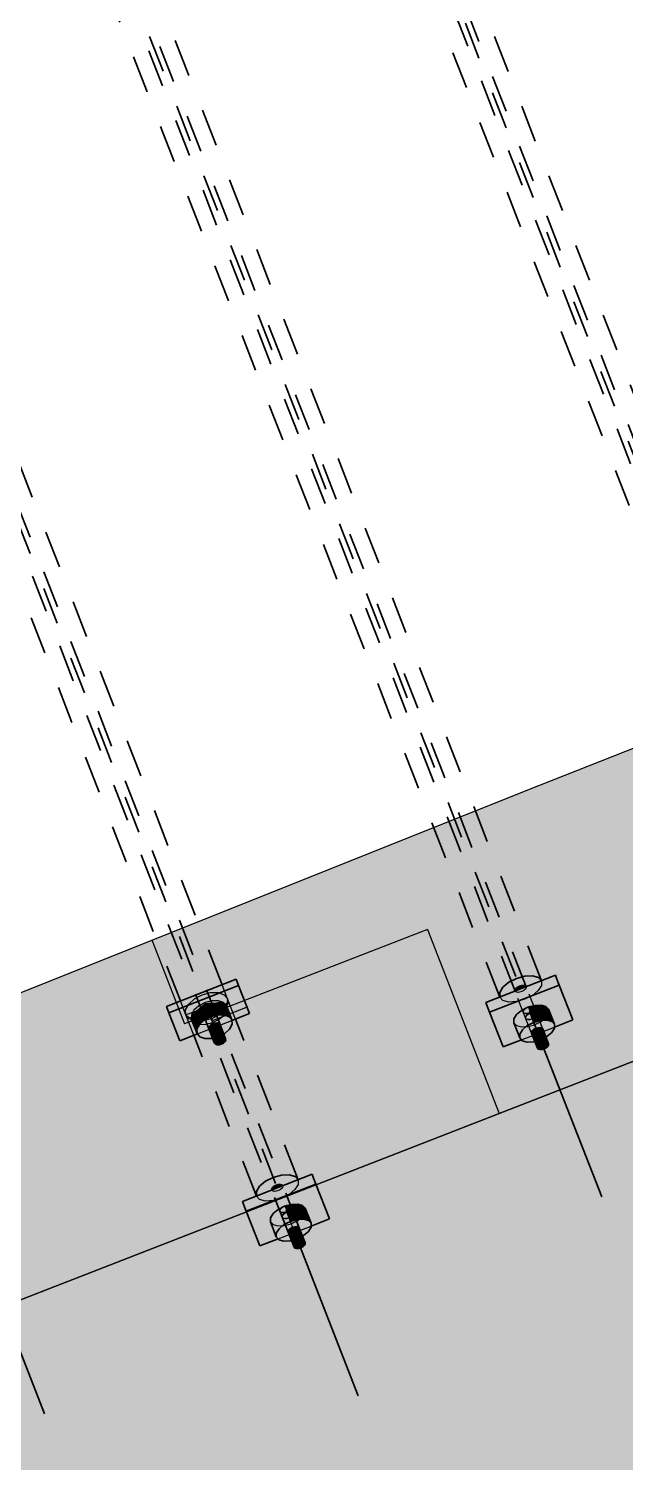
# Model space of a CAD drawing. Header units: metres. Extents: x 2688466 to 2688595, y 1221626 to 1221756.
# Drawn here: x 2688564.948 to 2688566.545, y 1221703.349 to 1221707.186 of the extents above; entities that cross this region are included whole.
import ezdxf

# ---------------------------------------------------------------- set-up
doc = ezdxf.new("R2010")
doc.units = ezdxf.units.M
doc.linetypes.add('AUSGEZOGEN', pattern=[0])
doc.linetypes.add('VERDECKT2_S2', pattern=[0.15, 0.1, -0.05])
for name, color, linetype, lineweight in [('Beton Ansicht', 7, 'AUSGEZOGEN', 35), ('Schnittbeschriftung', 7, 'AUSGEZOGEN', 50), ('Standard', 7, 'AUSGEZOGEN', 13)]:
    doc.layers.add(name, color=color, linetype=linetype, lineweight=lineweight)

msp = doc.modelspace()

# ---------------------------------------------------------------- hatches: boundary and pattern name
at = {"layer": 'Beton Ansicht', "linetype": 'AUSGEZOGEN', "lineweight": 13, "transparency": 33554687}
for color, points in [(6, [(2688565.3171, 1221704.5689), (2688565.3237, 1221704.5518), (2688565.5101, 1221704.6244), (2688565.5034, 1221704.6415)]), (6, [(2688565.3237, 1221704.5518), (2688565.3529, 1221704.477), (2688565.3999, 1221704.4952), (2688565.3991, 1221704.4962), (2688565.3843, 1221704.534), (2688565.385, 1221704.5427), (2688565.3927, 1221704.5529), (2688565.4062, 1221704.5629), (2688565.4235, 1221704.5713), (2688565.4419, 1221704.5768), (2688565.4586, 1221704.5785), (2688565.4711, 1221704.5763), (2688565.4775, 1221704.5703), (2688565.4922, 1221704.5325), (2688565.4923, 1221704.5313), (2688565.5393, 1221704.5495), (2688565.5101, 1221704.6244)]), (6, [(2688566.3617, 1221704.6422), (2688566.3578, 1221704.6521), (2688566.1715, 1221704.5795), (2688566.1753, 1221704.5696)]), (6, [(2688566.1753, 1221704.5696), (2688566.1816, 1221704.5535), (2688566.368, 1221704.626), (2688566.3617, 1221704.6422)]), (6, [(2688566.1816, 1221704.5535), (2688566.2179, 1221704.4603), (2688566.267, 1221704.4794), (2688566.2621, 1221704.4847), (2688566.2464, 1221704.525), (2688566.2464, 1221704.5353), (2688566.2536, 1221704.5468), (2688566.2667, 1221704.5577), (2688566.2839, 1221704.5665), (2688566.3024, 1221704.5716), (2688566.3195, 1221704.5725), (2688566.3325, 1221704.5688), (2688566.3395, 1221704.5613), (2688566.3553, 1221704.521), (2688566.3552, 1221704.5137), (2688566.4043, 1221704.5329), (2688566.368, 1221704.626)]), (5, [(2688566.2563, 1221704.6205), (2688566.2521, 1221704.617), (2688566.2541, 1221704.6117), (2688566.259, 1221704.6136)]), (5, [(2688566.2618, 1221704.6233), (2688566.2563, 1221704.6205), (2688566.259, 1221704.6136), (2688566.2647, 1221704.6158)]), (5, [(2688566.2677, 1221704.6249), (2688566.2618, 1221704.6233), (2688566.2647, 1221704.6158), (2688566.2704, 1221704.618)]), (5, [(2688566.2732, 1221704.6252), (2688566.2677, 1221704.6249), (2688566.2704, 1221704.618), (2688566.2752, 1221704.6199)]), (5, [(2688566.2773, 1221704.624), (2688566.2732, 1221704.6252), (2688566.2752, 1221704.6199), (2688566.2784, 1221704.6212)]), (5, [(2688566.2796, 1221704.6216), (2688566.2773, 1221704.624), (2688566.2784, 1221704.6212)]), (5, [(2688566.2521, 1221704.617), (2688566.2498, 1221704.6133), (2688566.2509, 1221704.6104), (2688566.2541, 1221704.6117)]), (5, [(2688566.2498, 1221704.6133), (2688566.2498, 1221704.61), (2688566.2509, 1221704.6104)]), (5, [(2688565.3991, 1221704.4962), (2688565.3986, 1221704.5078), (2688565.385, 1221704.5427), (2688565.3843, 1221704.534)]), (5, [(2688565.3986, 1221704.5078), (2688565.4053, 1221704.5204), (2688565.3927, 1221704.5529), (2688565.385, 1221704.5427)]), (5, [(2688565.4053, 1221704.5204), (2688565.4182, 1221704.5321), (2688565.4062, 1221704.5629), (2688565.3927, 1221704.5529)]), (5, [(2688565.4731, 1221704.4966), (2688565.486, 1221704.5083), (2688565.4927, 1221704.5209), (2688565.4922, 1221704.5325), (2688565.4847, 1221704.5413), (2688565.4712, 1221704.5461), (2688565.4539, 1221704.546), (2688565.4352, 1221704.541), (2688565.4182, 1221704.5321), (2688565.4053, 1221704.5204), (2688565.3986, 1221704.5078), (2688565.3991, 1221704.4962), (2688565.4066, 1221704.4873), (2688565.4201, 1221704.4826), (2688565.4374, 1221704.4827), (2688565.4405, 1221704.4835), (2688565.4307, 1221704.5085), (2688565.4306, 1221704.5122), (2688565.4328, 1221704.5163), (2688565.4369, 1221704.52), (2688565.4423, 1221704.5229), (2688565.4483, 1221704.5244), (2688565.4538, 1221704.5245), (2688565.4582, 1221704.523), (2688565.4606, 1221704.5201), (2688565.4703, 1221704.4951)]), (5, [(2688565.4182, 1221704.5321), (2688565.4352, 1221704.541), (2688565.4235, 1221704.5713), (2688565.4062, 1221704.5629)]), (5, [(2688565.4352, 1221704.541), (2688565.4539, 1221704.546), (2688565.4419, 1221704.5768), (2688565.4235, 1221704.5713)]), (5, [(2688565.4539, 1221704.546), (2688565.4712, 1221704.5461), (2688565.4586, 1221704.5785), (2688565.4419, 1221704.5768)]), (5, [(2688565.4712, 1221704.5461), (2688565.4847, 1221704.5413), (2688565.4711, 1221704.5763), (2688565.4586, 1221704.5785)]), (5, [(2688565.4847, 1221704.5413), (2688565.4922, 1221704.5325), (2688565.4775, 1221704.5703), (2688565.4711, 1221704.5763)]), (5, [(2688566.2622, 1221704.495), (2688566.2693, 1221704.5065), (2688566.2536, 1221704.5468), (2688566.2464, 1221704.5353)]), (5, [(2688566.2693, 1221704.5065), (2688566.2825, 1221704.5174), (2688566.2667, 1221704.5577), (2688566.2536, 1221704.5468)]), (5, [(2688566.2825, 1221704.5174), (2688566.2996, 1221704.5261), (2688566.2839, 1221704.5665), (2688566.2667, 1221704.5577)]), (5, [(2688566.2996, 1221704.5261), (2688566.3181, 1221704.5313), (2688566.3024, 1221704.5716), (2688566.2839, 1221704.5665)]), (5, [(2688566.3181, 1221704.5313), (2688566.3352, 1221704.5321), (2688566.3195, 1221704.5725), (2688566.3024, 1221704.5716)]), (5, [(2688566.3352, 1221704.5321), (2688566.3482, 1221704.5285), (2688566.3325, 1221704.5688), (2688566.3195, 1221704.5725)]), (5, [(2688566.3482, 1221704.5285), (2688566.3553, 1221704.521), (2688566.3395, 1221704.5613), (2688566.3325, 1221704.5688)]), (5, [(2688565.4455, 1221704.4741), (2688565.4476, 1221704.4781), (2688565.4328, 1221704.5163), (2688565.4306, 1221704.5122)]), (5, [(2688565.4456, 1221704.4704), (2688565.4455, 1221704.4741), (2688565.4306, 1221704.5122), (2688565.4307, 1221704.5085)]), (5, [(2688565.4476, 1221704.4781), (2688565.4517, 1221704.4818), (2688565.4369, 1221704.52), (2688565.4328, 1221704.5163)]), (5, [(2688565.4517, 1221704.4818), (2688565.4572, 1221704.4847), (2688565.4423, 1221704.5229), (2688565.4369, 1221704.52)]), (5, [(2688565.4572, 1221704.4847), (2688565.4631, 1221704.4863), (2688565.4483, 1221704.5244), (2688565.4423, 1221704.5229)]), (5, [(2688565.4631, 1221704.4863), (2688565.4687, 1221704.4863), (2688565.4538, 1221704.5245), (2688565.4483, 1221704.5244)]), (5, [(2688565.4687, 1221704.4863), (2688565.473, 1221704.4848), (2688565.4582, 1221704.523), (2688565.4538, 1221704.5245)]), (5, [(2688565.473, 1221704.4848), (2688565.4754, 1221704.482), (2688565.4606, 1221704.5201), (2688565.4582, 1221704.523)]), (5, [(2688566.2621, 1221704.4847), (2688566.2622, 1221704.495), (2688566.2464, 1221704.5353), (2688566.2464, 1221704.525)]), (5, [(2688566.3349, 1221704.4882), (2688566.348, 1221704.4992), (2688566.3552, 1221704.5107), (2688566.3553, 1221704.521), (2688566.3482, 1221704.5285), (2688566.3352, 1221704.5321), (2688566.3181, 1221704.5313), (2688566.2996, 1221704.5261), (2688566.2825, 1221704.5174), (2688566.2693, 1221704.5065), (2688566.2622, 1221704.495), (2688566.2621, 1221704.4847), (2688566.2691, 1221704.4771), (2688566.2821, 1221704.4735), (2688566.2992, 1221704.4743), (2688566.3023, 1221704.4752), (2688566.2938, 1221704.497), (2688566.2938, 1221704.5003), (2688566.2961, 1221704.504), (2688566.3003, 1221704.5075), (2688566.3058, 1221704.5103), (2688566.3117, 1221704.5119), (2688566.3172, 1221704.5122), (2688566.3213, 1221704.511), (2688566.3236, 1221704.5086), (2688566.3321, 1221704.4868)]), (5, [(2688566.3095, 1221704.4599), (2688566.3118, 1221704.4636), (2688566.2961, 1221704.504), (2688566.2938, 1221704.5003)]), (5, [(2688566.3118, 1221704.4636), (2688566.316, 1221704.4671), (2688566.3003, 1221704.5075), (2688566.2961, 1221704.504)]), (5, [(2688566.316, 1221704.4671), (2688566.3215, 1221704.4699), (2688566.3058, 1221704.5103), (2688566.3003, 1221704.5075)]), (5, [(2688566.3215, 1221704.4699), (2688566.3274, 1221704.4716), (2688566.3117, 1221704.5119), (2688566.3058, 1221704.5103)]), (5, [(2688566.3274, 1221704.4716), (2688566.3329, 1221704.4718), (2688566.3172, 1221704.5122), (2688566.3117, 1221704.5119)]), (5, [(2688566.3329, 1221704.4718), (2688566.337, 1221704.4707), (2688566.3213, 1221704.511), (2688566.3172, 1221704.5122)]), (5, [(2688566.337, 1221704.4707), (2688566.3393, 1221704.4683), (2688566.3236, 1221704.5086), (2688566.3213, 1221704.511)]), (5, [(2688565.4734, 1221704.4742), (2688565.4756, 1221704.4783), (2688565.4754, 1221704.482), (2688565.473, 1221704.4848), (2688565.4687, 1221704.4863), (2688565.4631, 1221704.4863), (2688565.4572, 1221704.4847), (2688565.4517, 1221704.4818), (2688565.4476, 1221704.4781), (2688565.4455, 1221704.4741), (2688565.4456, 1221704.4704), (2688565.448, 1221704.4675), (2688565.4523, 1221704.466), (2688565.4579, 1221704.466), (2688565.4638, 1221704.4676), (2688565.4693, 1221704.4705)]), (5, [(2688566.3095, 1221704.4567), (2688566.3095, 1221704.4599), (2688566.2938, 1221704.5003), (2688566.2938, 1221704.497)]), (5, [(2688566.337, 1221704.4613), (2688566.3393, 1221704.465), (2688566.3393, 1221704.4683), (2688566.337, 1221704.4707), (2688566.3329, 1221704.4718), (2688566.3274, 1221704.4716), (2688566.3215, 1221704.4699), (2688566.316, 1221704.4671), (2688566.3118, 1221704.4636), (2688566.3095, 1221704.4599), (2688566.3095, 1221704.4567), (2688566.3117, 1221704.4542), (2688566.3159, 1221704.4531), (2688566.3214, 1221704.4534), (2688566.3273, 1221704.455), (2688566.3328, 1221704.4578)]), (6, [(2688565.7106, 1221704.1096), (2688565.7067, 1221704.1195), (2688565.5204, 1221704.0469), (2688565.5242, 1221704.037)]), (6, [(2688565.5242, 1221704.037), (2688565.5305, 1221704.0209), (2688565.7169, 1221704.0934), (2688565.7106, 1221704.1096)]), (6, [(2688565.5305, 1221704.0209), (2688565.5668, 1221703.9277), (2688565.6159, 1221703.9468), (2688565.611, 1221703.9521), (2688565.5953, 1221703.9924), (2688565.5953, 1221704.0027), (2688565.6025, 1221704.0142), (2688565.6156, 1221704.0251), (2688565.6328, 1221704.0339), (2688565.6513, 1221704.039), (2688565.6684, 1221704.0399), (2688565.6814, 1221704.0362), (2688565.6884, 1221704.0287), (2688565.7042, 1221703.9884), (2688565.7041, 1221703.9811), (2688565.7532, 1221704.0003), (2688565.7169, 1221704.0934)]), (5, [(2688565.601, 1221704.0844), (2688565.5987, 1221704.0807), (2688565.5998, 1221704.0778), (2688565.603, 1221704.0791)]), (5, [(2688565.6052, 1221704.0879), (2688565.601, 1221704.0844), (2688565.603, 1221704.0791), (2688565.6078, 1221704.081)]), (5, [(2688565.6107, 1221704.0907), (2688565.6052, 1221704.0879), (2688565.6078, 1221704.081), (2688565.6136, 1221704.0832)]), (5, [(2688565.6166, 1221704.0923), (2688565.6107, 1221704.0907), (2688565.6136, 1221704.0832), (2688565.6193, 1221704.0854)]), (5, [(2688565.622, 1221704.0926), (2688565.6166, 1221704.0923), (2688565.6193, 1221704.0854), (2688565.6241, 1221704.0873)]), (5, [(2688565.6262, 1221704.0914), (2688565.622, 1221704.0926), (2688565.6241, 1221704.0873), (2688565.6273, 1221704.0886)]), (5, [(2688565.6285, 1221704.089), (2688565.6262, 1221704.0914), (2688565.6273, 1221704.0886)]), (5, [(2688565.5987, 1221704.0807), (2688565.5986, 1221704.0774), (2688565.5998, 1221704.0778)]), (5, [(2688565.611, 1221703.9624), (2688565.6182, 1221703.9739), (2688565.6025, 1221704.0142), (2688565.5953, 1221704.0027)]), (5, [(2688565.6182, 1221703.9739), (2688565.6313, 1221703.9848), (2688565.6156, 1221704.0251), (2688565.6025, 1221704.0142)]), (5, [(2688565.6313, 1221703.9848), (2688565.6485, 1221703.9935), (2688565.6328, 1221704.0339), (2688565.6156, 1221704.0251)]), (5, [(2688565.6485, 1221703.9935), (2688565.667, 1221703.9987), (2688565.6513, 1221704.039), (2688565.6328, 1221704.0339)]), (5, [(2688565.667, 1221703.9987), (2688565.6841, 1221703.9995), (2688565.6684, 1221704.0399), (2688565.6513, 1221704.039)]), (5, [(2688565.6841, 1221703.9995), (2688565.6971, 1221703.9959), (2688565.6814, 1221704.0362), (2688565.6684, 1221704.0399)]), (5, [(2688565.6971, 1221703.9959), (2688565.7042, 1221703.9884), (2688565.6884, 1221704.0287), (2688565.6814, 1221704.0362)]), (5, [(2688565.611, 1221703.9521), (2688565.611, 1221703.9624), (2688565.5953, 1221704.0027), (2688565.5953, 1221703.9924)]), (5, [(2688565.6838, 1221703.9556), (2688565.6969, 1221703.9666), (2688565.7041, 1221703.9781), (2688565.7042, 1221703.9884), (2688565.6971, 1221703.9959), (2688565.6841, 1221703.9995), (2688565.667, 1221703.9987), (2688565.6485, 1221703.9935), (2688565.6313, 1221703.9848), (2688565.6182, 1221703.9739), (2688565.611, 1221703.9624), (2688565.611, 1221703.9521), (2688565.618, 1221703.9445), (2688565.631, 1221703.9409), (2688565.6481, 1221703.9417), (2688565.6511, 1221703.9426), (2688565.6427, 1221703.9644), (2688565.6427, 1221703.9677), (2688565.645, 1221703.9714), (2688565.6492, 1221703.9749), (2688565.6547, 1221703.9777), (2688565.6606, 1221703.9793), (2688565.6661, 1221703.9796), (2688565.6702, 1221703.9784), (2688565.6725, 1221703.976), (2688565.681, 1221703.9542)]), (5, [(2688565.6584, 1221703.9274), (2688565.6607, 1221703.931), (2688565.645, 1221703.9714), (2688565.6427, 1221703.9677)]), (5, [(2688565.6584, 1221703.9241), (2688565.6584, 1221703.9274), (2688565.6427, 1221703.9677), (2688565.6427, 1221703.9644)]), (5, [(2688565.6607, 1221703.931), (2688565.6649, 1221703.9345), (2688565.6492, 1221703.9749), (2688565.645, 1221703.9714)]), (5, [(2688565.6649, 1221703.9345), (2688565.6704, 1221703.9373), (2688565.6547, 1221703.9777), (2688565.6492, 1221703.9749)]), (5, [(2688565.6704, 1221703.9373), (2688565.6763, 1221703.939), (2688565.6606, 1221703.9793), (2688565.6547, 1221703.9777)]), (5, [(2688565.6763, 1221703.939), (2688565.6818, 1221703.9392), (2688565.6661, 1221703.9796), (2688565.6606, 1221703.9793)]), (5, [(2688565.6818, 1221703.9392), (2688565.6859, 1221703.9381), (2688565.6702, 1221703.9784), (2688565.6661, 1221703.9796)]), (5, [(2688565.6859, 1221703.9381), (2688565.6882, 1221703.9357), (2688565.6725, 1221703.976), (2688565.6702, 1221703.9784)]), (5, [(2688565.6859, 1221703.9287), (2688565.6882, 1221703.9324), (2688565.6882, 1221703.9357), (2688565.6859, 1221703.9381), (2688565.6818, 1221703.9392), (2688565.6763, 1221703.939), (2688565.6704, 1221703.9373), (2688565.6649, 1221703.9345), (2688565.6607, 1221703.931), (2688565.6584, 1221703.9274), (2688565.6584, 1221703.9241), (2688565.6606, 1221703.9216), (2688565.6648, 1221703.9205), (2688565.6703, 1221703.9208), (2688565.6762, 1221703.9224), (2688565.6817, 1221703.9252)])]:
    msp.add_hatch(color=color, dxfattribs=at).paths.add_polyline_path(points)
at = {"layer": 'Standard', "linetype": 'AUSGEZOGEN', "lineweight": 13, "transparency": 33554559}
h = msp.add_hatch(color=7, dxfattribs=at)
h.set_gradient(color1=(140, 255, 140), color2=(140, 255, 140), one_color=1)
h.paths.add_polyline_path([(2688569.5137, 1221706.423), (2688566.313, 1221705.1603), (2688565.9196, 1221705.0033), (2688564.7888, 1221704.5511), (2688560.7016, 1221702.918), (2688560.9653, 1221702.2407), (2688568.8858, 1221705.3254), (2688569.5918, 1221706.237)], flags=0)
at = {"layer": 'Standard', "linetype": 'AUSGEZOGEN', "lineweight": 25, "transparency": 33554687}
h = msp.add_hatch(dxfattribs=at)
h.set_pattern_fill('MUSTER', scale=0.6975, angle=201.28, style=0, pattern_type=2)
h.set_pattern_definition([(201.28, (2688527.2504, 1221729.3488), (-0.396802, -0.903084), [0.6975, -0.6975]), (291.28, (2688527.2504, 1221729.3488), (0.903084, -0.396802), [0.6975, -0.6975])])
h.paths.add_polyline_path([(2688569.5137, 1221706.423), (2688566.313, 1221705.1603), (2688565.9196, 1221705.0033), (2688564.7888, 1221704.5511), (2688560.7016, 1221702.918), (2688560.9653, 1221702.2407), (2688568.8858, 1221705.3254), (2688569.5918, 1221706.237)], flags=0)
at = {"layer": 'Standard', "linetype": 'AUSGEZOGEN', "lineweight": 13, "transparency": 33554559}
h = msp.add_hatch(color=7, dxfattribs=at)
h.set_gradient(color1=(199, 199, 199), color2=(199, 199, 199), one_color=1)
h.paths.add_polyline_path([(2688568.8858, 1221705.3254), (2688560.9653, 1221702.2407), (2688561.9452, 1221699.7248), (2688561.7122, 1221699.6341), (2688562.2203, 1221698.3295), (2688570.3737, 1221701.5049)], flags=0)

# ---------------------------------------------------------------- linework, layer by layer
at = {"layer": 'Beton Ansicht', "linetype": 'VERDECKT2_S2', "lineweight": 35, "transparency": 33554687}
for p, q in [((2688566.9514, 1221705.0568), (2688565.1196, 1221709.7603)), ((2688566.9217, 1221705.0892), (2688565.1172, 1221709.7224)), ((2688566.9515, 1221705.1008), (2688565.147, 1221709.7341)), ((2688566.9571, 1221705.2076), (2688565.188, 1221709.75)), ((2688566.8453, 1221705.1641), (2688565.0762, 1221709.7065)), ((2688566.3244, 1221704.4625), (2688564.3681, 1221709.4857)), ((2688566.2796, 1221704.6216), (2688564.3939, 1221709.4635)), ((2688566.3206, 1221704.6376), (2688564.4349, 1221709.4795)), ((2688566.2088, 1221704.594), (2688564.323, 1221709.4359)), ((2688566.2498, 1221704.61), (2688564.364, 1221709.4519)), ((2688565.4605, 1221704.4762), (2688563.6287, 1221709.1797)), ((2688565.4606, 1221704.5201), (2688563.6561, 1221709.1534)), ((2688565.4662, 1221704.627), (2688563.6971, 1221709.1694)), ((2688565.3544, 1221704.5834), (2688563.5853, 1221709.1258)), ((2688565.4307, 1221704.5085), (2688563.6263, 1221709.1418)), ((2688565.6695, 1221704.105), (2688565.502, 1221704.535)), ((2688565.5576, 1221704.0614), (2688565.3902, 1221704.4915)), ((2688565.6427, 1221703.9644), (2688565.4456, 1221704.4704)), ((2688565.6092, 1221704.0945), (2688565.4605, 1221704.4762)), ((2688565.6725, 1221703.976), (2688565.4754, 1221704.482))]:
    msp.add_line(p, q, dxfattribs=at)
at = {"layer": 'Beton Ansicht', "linetype": 'AUSGEZOGEN', "lineweight": 35, "transparency": 33554687}
for p, q in [((2688565.3171, 1221704.5689), (2688565.5034, 1221704.6415)), ((2688565.5101, 1221704.6244), (2688565.3237, 1221704.5518)), ((2688565.5034, 1221704.6415), (2688565.5101, 1221704.6244)), ((2688565.5393, 1221704.5495), (2688565.5101, 1221704.6244)), ((2688566.1715, 1221704.5795), (2688566.3578, 1221704.6521)), ((2688566.368, 1221704.626), (2688566.1816, 1221704.5535)), ((2688566.2088, 1221704.6064), (2688566.2174, 1221704.6202)), ((2688566.2174, 1221704.6202), (2688566.2332, 1221704.6333)), ((2688566.2332, 1221704.6333), (2688566.2538, 1221704.6438)), ((2688566.2521, 1221704.617), (2688566.2563, 1221704.6205)), ((2688566.2538, 1221704.6438), (2688566.276, 1221704.65)), ((2688566.2563, 1221704.6205), (2688566.2618, 1221704.6233)), ((2688566.2618, 1221704.6233), (2688566.2677, 1221704.6249)), ((2688566.2677, 1221704.6249), (2688566.2732, 1221704.6252)), ((2688566.2732, 1221704.6252), (2688566.2773, 1221704.624)), ((2688566.276, 1221704.65), (2688566.2965, 1221704.651)), ((2688566.2773, 1221704.624), (2688566.2796, 1221704.6216)), ((2688566.2965, 1221704.651), (2688566.3121, 1221704.6466)), ((2688566.3121, 1221704.6466), (2688566.3206, 1221704.6376)), ((2688566.3617, 1221704.6422), (2688566.3578, 1221704.6521)), ((2688566.3617, 1221704.6422), (2688566.368, 1221704.626)), ((2688566.4043, 1221704.5329), (2688566.368, 1221704.626)), ((2688566.2088, 1221704.594), (2688566.2088, 1221704.6064)), ((2688566.2498, 1221704.6133), (2688566.2521, 1221704.617)), ((2688566.2498, 1221704.61), (2688566.2498, 1221704.6133)), ((2688565.3171, 1221704.5689), (2688565.3237, 1221704.5518)), ((2688565.3237, 1221704.5518), (2688565.3529, 1221704.477)), ((2688565.385, 1221704.5427), (2688565.3843, 1221704.534)), ((2688565.3927, 1221704.5529), (2688565.385, 1221704.5427)), ((2688565.4062, 1221704.5629), (2688565.3927, 1221704.5529)), ((2688565.4235, 1221704.5713), (2688565.4062, 1221704.5629)), ((2688565.4419, 1221704.5768), (2688565.4235, 1221704.5713)), ((2688565.4352, 1221704.541), (2688565.4539, 1221704.546)), ((2688565.4586, 1221704.5785), (2688565.4419, 1221704.5768)), ((2688565.4539, 1221704.546), (2688565.4712, 1221704.5461)), ((2688565.4711, 1221704.5763), (2688565.4586, 1221704.5785)), ((2688565.4775, 1221704.5703), (2688565.4711, 1221704.5763)), ((2688565.4712, 1221704.5461), (2688565.4847, 1221704.5413)), ((2688565.4775, 1221704.5703), (2688565.4922, 1221704.5325)), ((2688565.4923, 1221704.5313), (2688565.5393, 1221704.5495)), ((2688566.1715, 1221704.5795), (2688566.1753, 1221704.5696)), ((2688566.1753, 1221704.5696), (2688566.1816, 1221704.5535)), ((2688566.1816, 1221704.5535), (2688566.2179, 1221704.4603)), ((2688566.2536, 1221704.5468), (2688566.2464, 1221704.5353)), ((2688566.2667, 1221704.5577), (2688566.2536, 1221704.5468)), ((2688566.2839, 1221704.5665), (2688566.2667, 1221704.5577)), ((2688566.3024, 1221704.5716), (2688566.2839, 1221704.5665)), ((2688566.3195, 1221704.5725), (2688566.3024, 1221704.5716)), ((2688566.3325, 1221704.5688), (2688566.3195, 1221704.5725)), ((2688566.3395, 1221704.5613), (2688566.3325, 1221704.5688)), ((2688566.3395, 1221704.5613), (2688566.3553, 1221704.521)), ((2688565.3843, 1221704.534), (2688565.3991, 1221704.4962)), ((2688565.3986, 1221704.5078), (2688565.4053, 1221704.5204)), ((2688565.3991, 1221704.4962), (2688565.3986, 1221704.5078)), ((2688565.4053, 1221704.5204), (2688565.4182, 1221704.5321)), ((2688565.4182, 1221704.5321), (2688565.4352, 1221704.541)), ((2688565.4306, 1221704.5122), (2688565.4328, 1221704.5163)), ((2688565.4307, 1221704.5085), (2688565.4306, 1221704.5122)), ((2688565.4456, 1221704.4704), (2688565.4307, 1221704.5085)), ((2688565.4328, 1221704.5163), (2688565.4369, 1221704.52)), ((2688565.4369, 1221704.52), (2688565.4423, 1221704.5229)), ((2688565.4423, 1221704.5229), (2688565.4483, 1221704.5244)), ((2688565.4483, 1221704.5244), (2688565.4538, 1221704.5245)), ((2688565.4538, 1221704.5245), (2688565.4582, 1221704.523)), ((2688565.4582, 1221704.523), (2688565.4606, 1221704.5201)), ((2688565.4754, 1221704.482), (2688565.4606, 1221704.5201)), ((2688565.486, 1221704.5083), (2688565.4731, 1221704.4966)), ((2688565.4847, 1221704.5413), (2688565.4922, 1221704.5325)), ((2688565.4927, 1221704.5209), (2688565.486, 1221704.5083)), ((2688565.4922, 1221704.5325), (2688565.4927, 1221704.5209)), ((2688566.2464, 1221704.5353), (2688566.2464, 1221704.525)), ((2688566.2464, 1221704.525), (2688566.2621, 1221704.4847)), ((2688566.2622, 1221704.495), (2688566.2693, 1221704.5065)), ((2688566.2693, 1221704.5065), (2688566.2825, 1221704.5174)), ((2688566.2825, 1221704.5174), (2688566.2996, 1221704.5261)), ((2688566.2961, 1221704.504), (2688566.2938, 1221704.5003)), ((2688566.3003, 1221704.5075), (2688566.2961, 1221704.504)), ((2688566.2996, 1221704.5261), (2688566.3181, 1221704.5313)), ((2688566.3058, 1221704.5103), (2688566.3003, 1221704.5075)), ((2688566.3117, 1221704.5119), (2688566.3058, 1221704.5103)), ((2688566.3172, 1221704.5122), (2688566.3117, 1221704.5119)), ((2688566.3213, 1221704.511), (2688566.3172, 1221704.5122)), ((2688566.3181, 1221704.5313), (2688566.3352, 1221704.5321)), ((2688566.3236, 1221704.5086), (2688566.3213, 1221704.511)), ((2688566.3393, 1221704.4683), (2688566.3236, 1221704.5086)), ((2688566.3352, 1221704.5321), (2688566.3482, 1221704.5285)), ((2688566.3552, 1221704.5107), (2688566.348, 1221704.4992)), ((2688566.3482, 1221704.5285), (2688566.3553, 1221704.521)), ((2688566.3552, 1221704.5137), (2688566.4043, 1221704.5329)), ((2688566.3553, 1221704.521), (2688566.3552, 1221704.5107)), ((2688565.3529, 1221704.477), (2688565.3999, 1221704.4952)), ((2688565.4066, 1221704.4873), (2688565.3991, 1221704.4962)), ((2688565.4201, 1221704.4826), (2688565.4066, 1221704.4873)), ((2688565.4374, 1221704.4827), (2688565.4201, 1221704.4826)), ((2688565.4405, 1221704.4835), (2688565.4374, 1221704.4827)), ((2688565.4455, 1221704.4741), (2688565.4476, 1221704.4781)), ((2688565.4456, 1221704.4704), (2688565.4455, 1221704.4741)), ((2688565.448, 1221704.4675), (2688565.4456, 1221704.4704)), ((2688565.4476, 1221704.4781), (2688565.4517, 1221704.4818)), ((2688565.4523, 1221704.466), (2688565.448, 1221704.4675)), ((2688565.4517, 1221704.4818), (2688565.4572, 1221704.4847)), ((2688565.4579, 1221704.466), (2688565.4523, 1221704.466)), ((2688565.4572, 1221704.4847), (2688565.4631, 1221704.4863)), ((2688565.4638, 1221704.4676), (2688565.4579, 1221704.466)), ((2688565.4631, 1221704.4863), (2688565.4687, 1221704.4863)), ((2688565.4693, 1221704.4705), (2688565.4638, 1221704.4676)), ((2688565.4687, 1221704.4863), (2688565.473, 1221704.4848)), ((2688565.4734, 1221704.4742), (2688565.4693, 1221704.4705)), ((2688565.4731, 1221704.4966), (2688565.4703, 1221704.4951)), ((2688565.473, 1221704.4848), (2688565.4754, 1221704.482)), ((2688565.4756, 1221704.4783), (2688565.4734, 1221704.4742)), ((2688565.4754, 1221704.482), (2688565.4756, 1221704.4783)), ((2688566.2179, 1221704.4603), (2688566.267, 1221704.4794)), ((2688566.2621, 1221704.4847), (2688566.2622, 1221704.495)), ((2688566.2691, 1221704.4771), (2688566.2621, 1221704.4847)), ((2688566.2821, 1221704.4735), (2688566.2691, 1221704.4771)), ((2688566.2992, 1221704.4743), (2688566.2821, 1221704.4735)), ((2688566.2938, 1221704.5003), (2688566.2938, 1221704.497)), ((2688566.3095, 1221704.4567), (2688566.2938, 1221704.497)), ((2688566.3023, 1221704.4752), (2688566.2992, 1221704.4743)), ((2688566.3118, 1221704.4636), (2688566.316, 1221704.4671)), ((2688566.316, 1221704.4671), (2688566.3215, 1221704.4699)), ((2688566.3215, 1221704.4699), (2688566.3274, 1221704.4716)), ((2688566.3274, 1221704.4716), (2688566.3329, 1221704.4718)), ((2688566.3349, 1221704.4882), (2688566.3321, 1221704.4868)), ((2688566.3329, 1221704.4718), (2688566.337, 1221704.4707)), ((2688566.348, 1221704.4992), (2688566.3349, 1221704.4882)), ((2688566.337, 1221704.4707), (2688566.3393, 1221704.4683)), ((2688566.3393, 1221704.465), (2688566.337, 1221704.4613)), ((2688566.3393, 1221704.4683), (2688566.3393, 1221704.465)), ((2688566.3095, 1221704.4599), (2688566.3118, 1221704.4636)), ((2688566.3095, 1221704.4567), (2688566.3095, 1221704.4599)), ((2688566.3117, 1221704.4542), (2688566.3095, 1221704.4567)), ((2688566.3159, 1221704.4531), (2688566.3117, 1221704.4542)), ((2688566.3214, 1221704.4534), (2688566.3159, 1221704.4531)), ((2688566.3273, 1221704.455), (2688566.3214, 1221704.4534)), ((2688566.4815, 1221704.059), (2688566.3244, 1221704.4625)), ((2688566.3328, 1221704.4578), (2688566.3273, 1221704.455)), ((2688566.337, 1221704.4613), (2688566.3328, 1221704.4578)), ((2688565.5204, 1221704.0469), (2688565.7067, 1221704.1195)), ((2688565.7106, 1221704.1096), (2688565.7067, 1221704.1195)), ((2688565.7169, 1221704.0934), (2688565.5305, 1221704.0209)), ((2688565.5577, 1221704.0738), (2688565.5663, 1221704.0876)), ((2688565.5663, 1221704.0876), (2688565.5821, 1221704.1007)), ((2688565.5821, 1221704.1007), (2688565.6027, 1221704.1112)), ((2688565.5987, 1221704.0807), (2688565.601, 1221704.0844)), ((2688565.601, 1221704.0844), (2688565.6052, 1221704.0879)), ((2688565.6027, 1221704.1112), (2688565.6249, 1221704.1174)), ((2688565.6052, 1221704.0879), (2688565.6107, 1221704.0907)), ((2688565.6107, 1221704.0907), (2688565.6166, 1221704.0923)), ((2688565.6166, 1221704.0923), (2688565.622, 1221704.0926)), ((2688565.622, 1221704.0926), (2688565.6262, 1221704.0914)), ((2688565.6249, 1221704.1174), (2688565.6454, 1221704.1184)), ((2688565.6262, 1221704.0914), (2688565.6285, 1221704.089)), ((2688565.6454, 1221704.1184), (2688565.661, 1221704.114)), ((2688565.661, 1221704.114), (2688565.6695, 1221704.105)), ((2688565.7106, 1221704.1096), (2688565.7169, 1221704.0934)), ((2688565.7532, 1221704.0003), (2688565.7169, 1221704.0934)), ((2688565.5204, 1221704.0469), (2688565.5242, 1221704.037)), ((2688565.5576, 1221704.0614), (2688565.5577, 1221704.0738)), ((2688565.5986, 1221704.0774), (2688565.5987, 1221704.0807)), ((2688565.5242, 1221704.037), (2688565.5305, 1221704.0209)), ((2688565.5305, 1221704.0209), (2688565.5668, 1221703.9277)), ((2688565.6025, 1221704.0142), (2688565.5953, 1221704.0027)), ((2688565.6156, 1221704.0251), (2688565.6025, 1221704.0142)), ((2688565.6328, 1221704.0339), (2688565.6156, 1221704.0251)), ((2688565.6513, 1221704.039), (2688565.6328, 1221704.0339)), ((2688565.6684, 1221704.0399), (2688565.6513, 1221704.039)), ((2688565.6814, 1221704.0362), (2688565.6684, 1221704.0399)), ((2688565.6884, 1221704.0287), (2688565.6814, 1221704.0362)), ((2688565.6884, 1221704.0287), (2688565.7042, 1221703.9884)), ((2688565.5953, 1221704.0027), (2688565.5953, 1221703.9924)), ((2688565.5953, 1221703.9924), (2688565.611, 1221703.9521)), ((2688565.611, 1221703.9624), (2688565.6182, 1221703.9739)), ((2688565.6182, 1221703.9739), (2688565.6313, 1221703.9848)), ((2688565.6313, 1221703.9848), (2688565.6485, 1221703.9935)), ((2688565.645, 1221703.9714), (2688565.6427, 1221703.9677)), ((2688565.6427, 1221703.9677), (2688565.6427, 1221703.9644)), ((2688565.6492, 1221703.9749), (2688565.645, 1221703.9714)), ((2688565.6485, 1221703.9935), (2688565.667, 1221703.9987)), ((2688565.6547, 1221703.9777), (2688565.6492, 1221703.9749)), ((2688565.6606, 1221703.9793), (2688565.6547, 1221703.9777)), ((2688565.6661, 1221703.9796), (2688565.6606, 1221703.9793)), ((2688565.6702, 1221703.9784), (2688565.6661, 1221703.9796)), ((2688565.667, 1221703.9987), (2688565.6841, 1221703.9995)), ((2688565.6725, 1221703.976), (2688565.6702, 1221703.9784)), ((2688565.6882, 1221703.9357), (2688565.6725, 1221703.976)), ((2688565.6969, 1221703.9666), (2688565.6838, 1221703.9556)), ((2688565.6841, 1221703.9995), (2688565.6971, 1221703.9959)), ((2688565.7041, 1221703.9781), (2688565.6969, 1221703.9666)), ((2688565.6971, 1221703.9959), (2688565.7042, 1221703.9884)), ((2688565.7041, 1221703.9811), (2688565.7532, 1221704.0003)), ((2688565.7042, 1221703.9884), (2688565.7041, 1221703.9781)), ((2688565.5668, 1221703.9277), (2688565.6159, 1221703.9468)), ((2688565.611, 1221703.9521), (2688565.611, 1221703.9624)), ((2688565.618, 1221703.9445), (2688565.611, 1221703.9521)), ((2688565.631, 1221703.9409), (2688565.618, 1221703.9445)), ((2688565.6481, 1221703.9417), (2688565.631, 1221703.9409)), ((2688565.6584, 1221703.9241), (2688565.6427, 1221703.9644)), ((2688565.6511, 1221703.9426), (2688565.6481, 1221703.9417)), ((2688565.6584, 1221703.9274), (2688565.6607, 1221703.931)), ((2688565.6607, 1221703.931), (2688565.6649, 1221703.9345)), ((2688565.6649, 1221703.9345), (2688565.6704, 1221703.9373)), ((2688565.6704, 1221703.9373), (2688565.6763, 1221703.939)), ((2688565.8304, 1221703.5264), (2688565.6733, 1221703.9299)), ((2688565.6763, 1221703.939), (2688565.6818, 1221703.9392)), ((2688565.6838, 1221703.9556), (2688565.681, 1221703.9542)), ((2688565.6859, 1221703.9287), (2688565.6817, 1221703.9252)), ((2688565.6818, 1221703.9392), (2688565.6859, 1221703.9381)), ((2688565.6859, 1221703.9381), (2688565.6882, 1221703.9357)), ((2688565.6882, 1221703.9324), (2688565.6859, 1221703.9287)), ((2688565.6882, 1221703.9357), (2688565.6882, 1221703.9324)), ((2688565.6584, 1221703.9241), (2688565.6584, 1221703.9274)), ((2688565.6606, 1221703.9216), (2688565.6584, 1221703.9241)), ((2688565.6648, 1221703.9205), (2688565.6606, 1221703.9216)), ((2688565.6703, 1221703.9208), (2688565.6648, 1221703.9205)), ((2688565.6762, 1221703.9224), (2688565.6703, 1221703.9208)), ((2688565.6817, 1221703.9252), (2688565.6762, 1221703.9224)), ((2688564.9906, 1221703.4783), (2688564.8335, 1221703.8818))]:
    msp.add_line(p, q, dxfattribs=at)
at = {"layer": 'Beton Ansicht', "linetype": 'VERDECKT2_S2', "lineweight": 25, "transparency": 33554687}
for p, q in [((2688565.4808, 1221704.5895), (2688565.4662, 1221704.627)), ((2688566.2795, 1221704.6183), (2688566.2773, 1221704.6146)), ((2688566.2796, 1221704.6216), (2688566.2795, 1221704.6183)), ((2688566.3236, 1221704.5086), (2688566.2796, 1221704.6216)), ((2688566.3205, 1221704.6252), (2688566.3119, 1221704.6114)), ((2688566.3206, 1221704.6376), (2688566.3205, 1221704.6252)), ((2688565.3689, 1221704.546), (2688565.3544, 1221704.5834)), ((2688565.3689, 1221704.546), (2688565.4808, 1221704.5895)), ((2688565.3765, 1221704.575), (2688565.3919, 1221704.5891)), ((2688565.3919, 1221704.5891), (2688565.4124, 1221704.5998)), ((2688565.4124, 1221704.5998), (2688565.4347, 1221704.6057)), ((2688565.439, 1221704.5841), (2688565.4204, 1221704.5792)), ((2688565.4347, 1221704.6057), (2688565.4555, 1221704.6058)), ((2688565.4564, 1221704.5842), (2688565.439, 1221704.5841)), ((2688565.4555, 1221704.6058), (2688565.4717, 1221704.6001)), ((2688565.4699, 1221704.5795), (2688565.4564, 1221704.5842)), ((2688565.4717, 1221704.6001), (2688565.4808, 1221704.5895)), ((2688565.4808, 1221704.5895), (2688565.4799, 1221704.5791)), ((2688565.4808, 1221704.5895), (2688565.4813, 1221704.5756)), ((2688565.502, 1221704.535), (2688565.4808, 1221704.5895)), ((2688566.2172, 1221704.585), (2688566.2088, 1221704.594)), ((2688566.2328, 1221704.5806), (2688566.2172, 1221704.585)), ((2688566.2533, 1221704.5816), (2688566.2328, 1221704.5806)), ((2688566.252, 1221704.6076), (2688566.2498, 1221704.61)), ((2688566.2938, 1221704.497), (2688566.2498, 1221704.61)), ((2688566.2562, 1221704.6064), (2688566.252, 1221704.6076)), ((2688566.2755, 1221704.5879), (2688566.2533, 1221704.5816)), ((2688566.2616, 1221704.6067), (2688566.2562, 1221704.6064)), ((2688566.2676, 1221704.6084), (2688566.2616, 1221704.6067)), ((2688566.273, 1221704.6111), (2688566.2676, 1221704.6084)), ((2688566.2773, 1221704.6146), (2688566.273, 1221704.6111)), ((2688566.2961, 1221704.5983), (2688566.2755, 1221704.5879)), ((2688566.3119, 1221704.6114), (2688566.2961, 1221704.5983)), ((2688565.5326, 1221704.5666), (2688565.3462, 1221704.494)), ((2688565.3684, 1221704.5599), (2688565.3765, 1221704.575)), ((2688565.3689, 1221704.546), (2688565.3684, 1221704.5599)), ((2688565.378, 1221704.5354), (2688565.3689, 1221704.546)), ((2688565.3766, 1221704.5389), (2688565.3689, 1221704.546)), ((2688565.3902, 1221704.4915), (2688565.3689, 1221704.546)), ((2688565.3905, 1221704.5586), (2688565.3838, 1221704.546)), ((2688565.3838, 1221704.546), (2688565.3842, 1221704.5343)), ((2688565.385, 1221704.5334), (2688565.4774, 1221704.5694)), ((2688565.4033, 1221704.5702), (2688565.3905, 1221704.5586)), ((2688565.4204, 1221704.5792), (2688565.4033, 1221704.5702)), ((2688565.4098, 1221704.5657), (2688565.4119, 1221704.5697)), ((2688565.4099, 1221704.5619), (2688565.4098, 1221704.5657)), ((2688565.4099, 1221704.5619), (2688565.4102, 1221704.5647)), ((2688565.4123, 1221704.5591), (2688565.4099, 1221704.5619)), ((2688565.412, 1221704.5601), (2688565.4099, 1221704.5619)), ((2688565.4102, 1221704.5647), (2688565.4126, 1221704.568)), ((2688565.4338, 1221704.5448), (2688565.4117, 1221704.5383)), ((2688565.4119, 1221704.5697), (2688565.4161, 1221704.5734)), ((2688565.416, 1221704.5593), (2688565.412, 1221704.5601)), ((2688565.4167, 1221704.5576), (2688565.4123, 1221704.5591)), ((2688565.4126, 1221704.568), (2688565.4169, 1221704.5712)), ((2688565.4179, 1221704.5544), (2688565.4157, 1221704.5504)), ((2688565.4157, 1221704.5504), (2688565.4159, 1221704.5467)), ((2688565.4159, 1221704.5467), (2688565.4183, 1221704.5439)), ((2688565.4213, 1221704.5599), (2688565.416, 1221704.5593)), ((2688565.4162, 1221704.5492), (2688565.416, 1221704.5464)), ((2688565.416, 1221704.5464), (2688565.418, 1221704.5445)), ((2688565.4161, 1221704.5734), (2688565.4215, 1221704.5763)), ((2688565.4187, 1221704.5524), (2688565.4162, 1221704.5492)), ((2688565.4222, 1221704.5576), (2688565.4167, 1221704.5576)), ((2688565.4169, 1221704.5712), (2688565.4225, 1221704.5739)), ((2688565.422, 1221704.5582), (2688565.4179, 1221704.5544)), ((2688565.418, 1221704.5445), (2688565.422, 1221704.5438)), ((2688565.4183, 1221704.5439), (2688565.4226, 1221704.5423)), ((2688565.423, 1221704.5556), (2688565.4187, 1221704.5524)), ((2688565.4272, 1221704.5616), (2688565.4213, 1221704.5599)), ((2688565.4215, 1221704.5763), (2688565.4275, 1221704.5779)), ((2688565.4275, 1221704.561), (2688565.422, 1221704.5582)), ((2688565.422, 1221704.5438), (2688565.4274, 1221704.5443)), ((2688565.4282, 1221704.5592), (2688565.4222, 1221704.5576)), ((2688565.4225, 1221704.5739), (2688565.4284, 1221704.5756)), ((2688565.4226, 1221704.5423), (2688565.4282, 1221704.5424)), ((2688565.4285, 1221704.5583), (2688565.423, 1221704.5556)), ((2688565.4327, 1221704.5643), (2688565.4272, 1221704.5616)), ((2688565.4274, 1221704.5443), (2688565.4333, 1221704.5461)), ((2688565.4275, 1221704.5779), (2688565.433, 1221704.5779)), ((2688565.4334, 1221704.5626), (2688565.4275, 1221704.561)), ((2688565.4336, 1221704.5621), (2688565.4282, 1221704.5592)), ((2688565.4282, 1221704.5424), (2688565.4341, 1221704.5439)), ((2688565.4284, 1221704.5756), (2688565.4337, 1221704.5762)), ((2688565.4344, 1221704.5601), (2688565.4285, 1221704.5583)), ((2688565.4371, 1221704.5675), (2688565.4327, 1221704.5643)), ((2688565.433, 1221704.5779), (2688565.4373, 1221704.5764)), ((2688565.4333, 1221704.5461), (2688565.4388, 1221704.5488)), ((2688565.439, 1221704.5626), (2688565.4334, 1221704.5626)), ((2688565.4377, 1221704.5658), (2688565.4336, 1221704.5621)), ((2688565.4337, 1221704.5762), (2688565.4377, 1221704.5755)), ((2688565.4545, 1221704.5549), (2688565.4338, 1221704.5448)), ((2688565.4341, 1221704.5439), (2688565.4396, 1221704.5468)), ((2688565.4398, 1221704.5606), (2688565.4344, 1221704.5601)), ((2688565.4395, 1221704.5708), (2688565.4371, 1221704.5675)), ((2688565.4373, 1221704.5764), (2688565.4398, 1221704.5736)), ((2688565.4578, 1221704.5465), (2688565.4373, 1221704.5357)), ((2688565.4377, 1221704.5755), (2688565.4398, 1221704.5736)), ((2688565.4399, 1221704.5698), (2688565.4377, 1221704.5658)), ((2688565.4388, 1221704.5488), (2688565.4431, 1221704.552)), ((2688565.4433, 1221704.5611), (2688565.439, 1221704.5626)), ((2688565.4398, 1221704.5736), (2688565.4395, 1221704.5708)), ((2688565.4396, 1221704.5468), (2688565.4437, 1221704.5505)), ((2688565.4398, 1221704.5736), (2688565.4399, 1221704.5698)), ((2688565.4438, 1221704.5599), (2688565.4398, 1221704.5606)), ((2688565.4431, 1221704.552), (2688565.4456, 1221704.5552)), ((2688565.4457, 1221704.5583), (2688565.4433, 1221704.5611)), ((2688565.4437, 1221704.5505), (2688565.4458, 1221704.5546)), ((2688565.4458, 1221704.558), (2688565.4438, 1221704.5599)), ((2688565.4456, 1221704.5552), (2688565.4458, 1221704.558)), ((2688565.4458, 1221704.5546), (2688565.4457, 1221704.5583)), ((2688565.4707, 1221704.567), (2688565.4545, 1221704.5549)), ((2688565.4732, 1221704.5605), (2688565.4578, 1221704.5465)), ((2688565.4582, 1221704.5347), (2688565.4711, 1221704.5464)), ((2688565.4774, 1221704.5706), (2688565.4699, 1221704.5795)), ((2688565.4799, 1221704.5791), (2688565.4707, 1221704.567)), ((2688565.4711, 1221704.5464), (2688565.4778, 1221704.559)), ((2688565.4813, 1221704.5756), (2688565.4732, 1221704.5605)), ((2688565.4778, 1221704.559), (2688565.4774, 1221704.5706)), ((2688565.4774, 1221704.5706), (2688565.4775, 1221704.5703)), ((2688565.4774, 1221704.5694), (2688565.4775, 1221704.5703)), ((2688566.2741, 1221704.5605), (2688566.2718, 1221704.5568)), ((2688566.2718, 1221704.5568), (2688566.2741, 1221704.5605)), ((2688566.2718, 1221704.5568), (2688566.2718, 1221704.5535)), ((2688566.2718, 1221704.5535), (2688566.2718, 1221704.5568)), ((2688566.2718, 1221704.5535), (2688566.274, 1221704.5511)), ((2688566.274, 1221704.5511), (2688566.2718, 1221704.5535)), ((2688566.274, 1221704.5511), (2688566.2782, 1221704.5499)), ((2688566.2782, 1221704.5499), (2688566.274, 1221704.5511)), ((2688566.2783, 1221704.564), (2688566.2741, 1221704.5605)), ((2688566.2741, 1221704.5605), (2688566.2783, 1221704.564)), ((2688566.2781, 1221704.5406), (2688566.2804, 1221704.5443)), ((2688566.2804, 1221704.5443), (2688566.2781, 1221704.5406)), ((2688566.2782, 1221704.5499), (2688566.2836, 1221704.5502)), ((2688566.2836, 1221704.5502), (2688566.2782, 1221704.5499)), ((2688566.2838, 1221704.5668), (2688566.2783, 1221704.564)), ((2688566.2783, 1221704.564), (2688566.2838, 1221704.5668)), ((2688566.2804, 1221704.5443), (2688566.2846, 1221704.5478)), ((2688566.2846, 1221704.5478), (2688566.2804, 1221704.5443)), ((2688566.2836, 1221704.5502), (2688566.2896, 1221704.5518)), ((2688566.2896, 1221704.5518), (2688566.2836, 1221704.5502)), ((2688566.2897, 1221704.5684), (2688566.2838, 1221704.5668)), ((2688566.2838, 1221704.5668), (2688566.2897, 1221704.5684)), ((2688566.2846, 1221704.5478), (2688566.29, 1221704.5506)), ((2688566.29, 1221704.5506), (2688566.2846, 1221704.5478)), ((2688566.2896, 1221704.5518), (2688566.2951, 1221704.5546)), ((2688566.2951, 1221704.5546), (2688566.2896, 1221704.5518)), ((2688566.2952, 1221704.5687), (2688566.2897, 1221704.5684)), ((2688566.2897, 1221704.5684), (2688566.2952, 1221704.5687)), ((2688566.29, 1221704.5506), (2688566.296, 1221704.5523)), ((2688566.296, 1221704.5523), (2688566.29, 1221704.5506)), ((2688566.2951, 1221704.5546), (2688566.2993, 1221704.5581)), ((2688566.2993, 1221704.5581), (2688566.2951, 1221704.5546)), ((2688566.2993, 1221704.5675), (2688566.2952, 1221704.5687)), ((2688566.2952, 1221704.5687), (2688566.2993, 1221704.5675)), ((2688566.296, 1221704.5523), (2688566.3014, 1221704.5525)), ((2688566.3014, 1221704.5525), (2688566.296, 1221704.5523)), ((2688566.3016, 1221704.5651), (2688566.2993, 1221704.5675)), ((2688566.2993, 1221704.5675), (2688566.3016, 1221704.5651)), ((2688566.2993, 1221704.5581), (2688566.3016, 1221704.5618)), ((2688566.3016, 1221704.5618), (2688566.2993, 1221704.5581)), ((2688566.3055, 1221704.542), (2688566.3013, 1221704.5385)), ((2688566.3013, 1221704.5385), (2688566.3055, 1221704.542)), ((2688566.3014, 1221704.5525), (2688566.3056, 1221704.5514)), ((2688566.3056, 1221704.5514), (2688566.3014, 1221704.5525)), ((2688566.3016, 1221704.5618), (2688566.3016, 1221704.5651)), ((2688566.3016, 1221704.5651), (2688566.3016, 1221704.5618)), ((2688566.3078, 1221704.5457), (2688566.3055, 1221704.542)), ((2688566.3055, 1221704.542), (2688566.3078, 1221704.5457)), ((2688566.3056, 1221704.5514), (2688566.3079, 1221704.549)), ((2688566.3079, 1221704.549), (2688566.3056, 1221704.5514)), ((2688566.3079, 1221704.549), (2688566.3078, 1221704.5457)), ((2688566.3078, 1221704.5457), (2688566.3079, 1221704.549)), ((2688566.3323, 1221704.5395), (2688566.3395, 1221704.551)), ((2688566.3395, 1221704.551), (2688566.3395, 1221704.5613)), ((2688565.3916, 1221704.5362), (2688565.3766, 1221704.5389)), ((2688565.3941, 1221704.5297), (2688565.378, 1221704.5354)), ((2688565.3842, 1221704.5343), (2688565.3917, 1221704.5255)), ((2688565.3842, 1221704.5343), (2688565.3843, 1221704.534)), ((2688565.3843, 1221704.534), (2688565.385, 1221704.5334)), ((2688565.4117, 1221704.5383), (2688565.3916, 1221704.5362)), ((2688565.3917, 1221704.5255), (2688565.4052, 1221704.5208)), ((2688565.415, 1221704.5298), (2688565.3941, 1221704.5297)), ((2688565.3999, 1221704.4952), (2688565.4923, 1221704.5313)), ((2688565.4052, 1221704.5208), (2688565.4226, 1221704.5209)), ((2688565.4373, 1221704.5357), (2688565.415, 1221704.5298)), ((2688565.4226, 1221704.5209), (2688565.4412, 1221704.5258)), ((2688565.4332, 1221704.5057), (2688565.4307, 1221704.5085)), ((2688565.4375, 1221704.5042), (2688565.4332, 1221704.5057)), ((2688565.443, 1221704.5042), (2688565.4375, 1221704.5042)), ((2688565.4412, 1221704.5258), (2688565.4582, 1221704.5347)), ((2688565.449, 1221704.5058), (2688565.443, 1221704.5042)), ((2688565.4544, 1221704.5086), (2688565.449, 1221704.5058)), ((2688565.4586, 1221704.5124), (2688565.4544, 1221704.5086)), ((2688565.4607, 1221704.5164), (2688565.4586, 1221704.5124)), ((2688565.4606, 1221704.5201), (2688565.4607, 1221704.5164)), ((2688566.2464, 1221704.525), (2688566.2534, 1221704.5175)), ((2688566.2534, 1221704.5175), (2688566.2664, 1221704.5139)), ((2688566.2664, 1221704.5139), (2688566.2835, 1221704.5147)), ((2688566.267, 1221704.4794), (2688566.3552, 1221704.5137)), ((2688566.278, 1221704.5374), (2688566.2781, 1221704.5406)), ((2688566.2781, 1221704.5406), (2688566.278, 1221704.5374)), ((2688566.2803, 1221704.5349), (2688566.278, 1221704.5374)), ((2688566.278, 1221704.5374), (2688566.2803, 1221704.5349)), ((2688566.2845, 1221704.5338), (2688566.2803, 1221704.5349)), ((2688566.2803, 1221704.5349), (2688566.2845, 1221704.5338)), ((2688566.2835, 1221704.5147), (2688566.302, 1221704.5199)), ((2688566.2899, 1221704.5341), (2688566.2845, 1221704.5338)), ((2688566.2845, 1221704.5338), (2688566.2899, 1221704.5341)), ((2688566.2959, 1221704.5357), (2688566.2899, 1221704.5341)), ((2688566.2899, 1221704.5341), (2688566.2959, 1221704.5357)), ((2688566.3013, 1221704.5385), (2688566.2959, 1221704.5357)), ((2688566.2959, 1221704.5357), (2688566.3013, 1221704.5385)), ((2688566.302, 1221704.5199), (2688566.3192, 1221704.5286)), ((2688566.3192, 1221704.5286), (2688566.3323, 1221704.5395)), ((2688566.3213, 1221704.5016), (2688566.3236, 1221704.5053)), ((2688566.3236, 1221704.5053), (2688566.3236, 1221704.5086)), ((2688565.4561, 1221704.4876), (2688565.4405, 1221704.4835)), ((2688565.4703, 1221704.4951), (2688565.4561, 1221704.4876)), ((2688566.2938, 1221704.497), (2688566.296, 1221704.4946)), ((2688566.296, 1221704.4946), (2688566.3002, 1221704.4934)), ((2688566.3002, 1221704.4934), (2688566.3056, 1221704.4937)), ((2688566.3177, 1221704.4795), (2688566.3023, 1221704.4752)), ((2688566.3056, 1221704.4937), (2688566.3116, 1221704.4954)), ((2688566.3116, 1221704.4954), (2688566.3171, 1221704.4981)), ((2688566.3171, 1221704.4981), (2688566.3213, 1221704.5016)), ((2688566.3321, 1221704.4868), (2688566.3177, 1221704.4795)), ((2688565.6733, 1221703.9299), (2688565.6092, 1221704.0945)), ((2688565.6262, 1221704.082), (2688565.6219, 1221704.0785)), ((2688565.6284, 1221704.0857), (2688565.6262, 1221704.082)), ((2688565.6285, 1221704.089), (2688565.6284, 1221704.0857)), ((2688565.6694, 1221704.0926), (2688565.6608, 1221704.0788)), ((2688565.6695, 1221704.105), (2688565.6694, 1221704.0926)), ((2688565.5661, 1221704.0524), (2688565.5576, 1221704.0614)), ((2688565.5817, 1221704.048), (2688565.5661, 1221704.0524)), ((2688565.6022, 1221704.049), (2688565.5817, 1221704.048)), ((2688565.6009, 1221704.075), (2688565.5986, 1221704.0774)), ((2688565.6051, 1221704.0738), (2688565.6009, 1221704.075)), ((2688565.6244, 1221704.0553), (2688565.6022, 1221704.049)), ((2688565.6105, 1221704.0741), (2688565.6051, 1221704.0738)), ((2688565.6165, 1221704.0758), (2688565.6105, 1221704.0741)), ((2688565.6219, 1221704.0785), (2688565.6165, 1221704.0758)), ((2688565.645, 1221704.0657), (2688565.6244, 1221704.0553)), ((2688565.6608, 1221704.0788), (2688565.645, 1221704.0657)), ((2688565.623, 1221704.0279), (2688565.6207, 1221704.0242)), ((2688565.6207, 1221704.0242), (2688565.623, 1221704.0279)), ((2688565.6207, 1221704.0242), (2688565.6207, 1221704.0209)), ((2688565.6207, 1221704.0209), (2688565.6207, 1221704.0242)), ((2688565.6207, 1221704.0209), (2688565.6229, 1221704.0185)), ((2688565.6229, 1221704.0185), (2688565.6207, 1221704.0209)), ((2688565.6229, 1221704.0185), (2688565.6271, 1221704.0173)), ((2688565.6271, 1221704.0173), (2688565.6229, 1221704.0185)), ((2688565.6272, 1221704.0314), (2688565.623, 1221704.0279)), ((2688565.623, 1221704.0279), (2688565.6272, 1221704.0314)), ((2688565.6269, 1221704.0048), (2688565.627, 1221704.008)), ((2688565.627, 1221704.008), (2688565.6269, 1221704.0048)), ((2688565.6292, 1221704.0023), (2688565.6269, 1221704.0048)), ((2688565.6269, 1221704.0048), (2688565.6292, 1221704.0023)), ((2688565.627, 1221704.008), (2688565.6293, 1221704.0117)), ((2688565.6293, 1221704.0117), (2688565.627, 1221704.008)), ((2688565.6271, 1221704.0173), (2688565.6325, 1221704.0176)), ((2688565.6325, 1221704.0176), (2688565.6271, 1221704.0173)), ((2688565.6327, 1221704.0342), (2688565.6272, 1221704.0314)), ((2688565.6272, 1221704.0314), (2688565.6327, 1221704.0342)), ((2688565.6293, 1221704.0117), (2688565.6335, 1221704.0152)), ((2688565.6335, 1221704.0152), (2688565.6293, 1221704.0117)), ((2688565.6325, 1221704.0176), (2688565.6385, 1221704.0192)), ((2688565.6385, 1221704.0192), (2688565.6325, 1221704.0176)), ((2688565.6386, 1221704.0358), (2688565.6327, 1221704.0342)), ((2688565.6327, 1221704.0342), (2688565.6386, 1221704.0358)), ((2688565.6335, 1221704.0152), (2688565.6389, 1221704.018)), ((2688565.6389, 1221704.018), (2688565.6335, 1221704.0152)), ((2688565.6385, 1221704.0192), (2688565.6439, 1221704.022)), ((2688565.6439, 1221704.022), (2688565.6385, 1221704.0192)), ((2688565.6441, 1221704.0361), (2688565.6386, 1221704.0358)), ((2688565.6386, 1221704.0358), (2688565.6441, 1221704.0361)), ((2688565.6389, 1221704.018), (2688565.6449, 1221704.0197)), ((2688565.6449, 1221704.0197), (2688565.6389, 1221704.018)), ((2688565.6439, 1221704.022), (2688565.6482, 1221704.0255)), ((2688565.6482, 1221704.0255), (2688565.6439, 1221704.022)), ((2688565.6482, 1221704.0349), (2688565.6441, 1221704.0361)), ((2688565.6441, 1221704.0361), (2688565.6482, 1221704.0349)), ((2688565.6502, 1221704.0059), (2688565.6448, 1221704.0031)), ((2688565.6448, 1221704.0031), (2688565.6502, 1221704.0059)), ((2688565.6449, 1221704.0197), (2688565.6503, 1221704.0199)), ((2688565.6503, 1221704.0199), (2688565.6449, 1221704.0197)), ((2688565.6505, 1221704.0325), (2688565.6482, 1221704.0349)), ((2688565.6482, 1221704.0349), (2688565.6505, 1221704.0325)), ((2688565.6482, 1221704.0255), (2688565.6504, 1221704.0292)), ((2688565.6504, 1221704.0292), (2688565.6482, 1221704.0255)), ((2688565.6544, 1221704.0094), (2688565.6502, 1221704.0059)), ((2688565.6502, 1221704.0059), (2688565.6544, 1221704.0094)), ((2688565.6503, 1221704.0199), (2688565.6545, 1221704.0188)), ((2688565.6545, 1221704.0188), (2688565.6503, 1221704.0199)), ((2688565.6504, 1221704.0292), (2688565.6505, 1221704.0325)), ((2688565.6505, 1221704.0325), (2688565.6504, 1221704.0292)), ((2688565.6567, 1221704.0131), (2688565.6544, 1221704.0094)), ((2688565.6544, 1221704.0094), (2688565.6567, 1221704.0131)), ((2688565.6545, 1221704.0188), (2688565.6568, 1221704.0164)), ((2688565.6568, 1221704.0164), (2688565.6545, 1221704.0188)), ((2688565.6568, 1221704.0164), (2688565.6567, 1221704.0131)), ((2688565.6567, 1221704.0131), (2688565.6568, 1221704.0164)), ((2688565.6681, 1221703.996), (2688565.6812, 1221704.0069)), ((2688565.6812, 1221704.0069), (2688565.6884, 1221704.0184)), ((2688565.6884, 1221704.0184), (2688565.6884, 1221704.0287)), ((2688565.5953, 1221703.9924), (2688565.6023, 1221703.9849)), ((2688565.6023, 1221703.9849), (2688565.6153, 1221703.9813)), ((2688565.6153, 1221703.9813), (2688565.6324, 1221703.9821)), ((2688565.6159, 1221703.9468), (2688565.7041, 1221703.9811)), ((2688565.6334, 1221704.0012), (2688565.6292, 1221704.0023)), ((2688565.6292, 1221704.0023), (2688565.6334, 1221704.0012)), ((2688565.6324, 1221703.9821), (2688565.6509, 1221703.9873)), ((2688565.6388, 1221704.0015), (2688565.6334, 1221704.0012)), ((2688565.6334, 1221704.0012), (2688565.6388, 1221704.0015)), ((2688565.6448, 1221704.0031), (2688565.6388, 1221704.0015)), ((2688565.6388, 1221704.0015), (2688565.6448, 1221704.0031)), ((2688565.6509, 1221703.9873), (2688565.6681, 1221703.996)), ((2688565.6659, 1221703.9655), (2688565.6702, 1221703.969)), ((2688565.6702, 1221703.969), (2688565.6724, 1221703.9727)), ((2688565.6724, 1221703.9727), (2688565.6725, 1221703.976)), ((2688565.6427, 1221703.9644), (2688565.6449, 1221703.962)), ((2688565.6449, 1221703.962), (2688565.6491, 1221703.9608)), ((2688565.6491, 1221703.9608), (2688565.6545, 1221703.9611)), ((2688565.6666, 1221703.9469), (2688565.6511, 1221703.9426)), ((2688565.6545, 1221703.9611), (2688565.6605, 1221703.9628)), ((2688565.6605, 1221703.9628), (2688565.6659, 1221703.9655)), ((2688565.681, 1221703.9542), (2688565.6666, 1221703.9469))]:
    msp.add_line(p, q, dxfattribs=at)
at = {"layer": 'Schnittbeschriftung', "color": 7, "linetype": 'AUSGEZOGEN', "lineweight": 25, "transparency": 33554687}
for points in [[(2688560.7016, 1221702.918), (2688560.9023, 1221702.9974), (2688561.7339, 1221703.3305), (2688564.7888, 1221704.5511), (2688565.9196, 1221705.0033), (2688566.313, 1221705.1603), (2688569.5137, 1221706.423), (2688569.5918, 1221706.237), (2688568.8858, 1221705.3254), (2688560.9653, 1221702.2407), (2688560.7016, 1221702.918)], [(2688568.8858, 1221705.3254), (2688570.3737, 1221701.5049), (2688562.2202, 1221698.3295), (2688561.7122, 1221699.6341), (2688561.9452, 1221699.7248), (2688560.9653, 1221702.2407), (2688568.8858, 1221705.3254)]]:
    msp.add_lwpolyline(points, close=True, dxfattribs=at)

doc.saveas('drawing.dxf')
